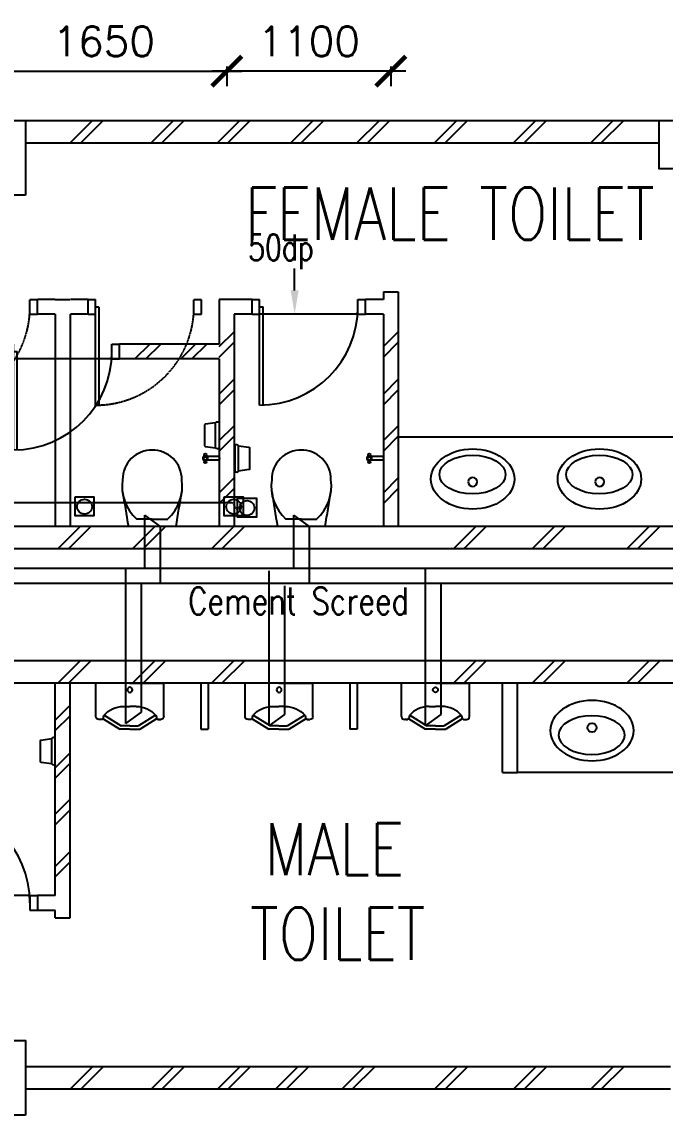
# Model space of a CAD drawing. Header units: feet. Extents: x 1407108 to 2957709, y -1501070 to -681589.
# Drawn here: x 1686311 to 1690625, y -790849 to -783512 of the extents above; entities that cross this region are included whole.
import ezdxf
from ezdxf.enums import TextEntityAlignment as Align

# ---------------------------------------------------------------- set-up
doc = ezdxf.new("R2010")
doc.units = ezdxf.units.FT
doc.header["$LTSCALE"] = 13
doc.header["$MEASUREMENT"] = 0
for name, pattern in [('DASHDOT', [1, 0.5, -0.25, 0, -0.25]), ('DASHED2', [0.375, 0.25, -0.125]), ('DIVIDE', [1.25, 0.5, -0.25, 0, -0.25, 0, -0.25]), ('HIDDEN', [0.375, 0.25, -0.125])]:
    doc.linetypes.add(name, pattern=pattern)
doc.layers.get('0').update_dxf_attribs({"linetype": 'CONTINUOUS'})
for name, color, linetype in [('COL', 3, 'CONTINUOUS'), ('DEMOLISH-WORKS', 8, 'DASHED2'), ('DIM', 7, 'CONTINUOUS'), ('DR', 7, 'CONTINUOUS'), ('FIT', 5, 'CONTINUOUS'), ('FITT', 5, 'CONTINUOUS'), ('H', 1, 'CONTINUOUS'), ('partition', 7, 'CONTINUOUS'), ('PIPE', 5, 'DIVIDE'), ('SANI', 7, 'CONTINUOUS'), ('SP', 220, 'CONTINUOUS'), ('T25', 7, 'CONTINUOUS'), ('TEX', 2, 'CONTINUOUS'), ('txt', 7, 'CONTINUOUS'), ('VP', 100, 'CONTINUOUS'), ('WALL', 2, 'CONTINUOUS')]:
    doc.layers.add(name, color=color, linetype=linetype)
doc.styles.add('ROMANS', font='romans')
doc.styles.get("Standard").update_dxf_attribs({"font": 'ROMANS.SHX'})
doc.dimstyles.new('STANDARD$0', dxfattribs={"dimscale": 0, "dimtxt": 8, "dimasz": 6, "dimexe": 1, "dimexo": 1, "dimgap": 3, "dimtad": 1, "dimdec": 0, "dimlfac": -1, "dimrnd": 1, "dimzin": 0, "dimdsep": 46, "dimtxsty": 'Standard', "dimcen": 0, "dimclrd": 5, "dimclre": 250, "dimadec": 0, "dimazin": 0, "dimtfac": 1, "dimtdec": 4, "dimtofl": 0, "dimtmove": 0, "dimatfit": 3, "dimfxl": 1, "dimtolj": 1, "dimtzin": 0, "dimarcsym": 0})

# ---------------------------------------------------------------- blocks, each defined once
blk = doc.blocks.new('100FT')
at = {"layer": 'PIPE', "linetype": 'Continuous'}
blk.add_circle((0, 0), 50, dxfattribs=at)
blk = doc.blocks.new('A$C7CE3714C')
at = {"layer": 'FIT'}
blk.add_lwpolyline([(0, 0), (126, 0), (126, 126), (0, 126)], close=True, dxfattribs=at)
at = {"layer": 'FIT', "xscale": -1}
blk.add_blockref('100FT', (63, 65.7), dxfattribs=at)
blk = doc.blocks.new('ELLIPSE')
blk.add_circle((0.5, 0.5), 0.5)
blk = doc.blocks.new('BASIN-01')
blk.add_circle((0, 0), 30.3)
for p, xscale, yscale, zscale in [((279.3, -221.4), -559.6811780125836, 404.3346891934725, 559.6811780125837), ((220.2, -179.2), -444.6356025322193, 259.9294430529471, 444.6356025322195)]:
    blk.add_blockref('ELLIPSE', p, dxfattribs=dict(xscale=xscale, yscale=yscale, zscale=zscale))
blk = doc.blocks.new('UR')
at = {"color": 7}
for p, q in [((0, 156.9), (-227.5, 156.9)), ((-227.5, -68.1), (-227.5, 156.9)), ((0, 156.9), (227.5, 156.9)), ((227.5, -68.1), (227.5, 156.9)), ((-43.1, 0), (0, 0)), ((43.1, 0), (0, 0)), ((-172.5, -58.9), (-57.8, -131)), ((172.5, -58.9), (57.8, -131)), ((-190.2, -88.1), (-207.5, -88.1)), ((-179.1, -82.6), (-68.2, -152.4)), ((0, -131), (-57.8, -131)), ((0, -131), (57.8, -131)), ((179.1, -82.6), (68.2, -152.4)), ((190.2, -88.1), (207.5, -88.1)), ((0, -153.1), (-68.2, -153.1)), ((0, -153.1), (68.2, -153.1))]:
    blk.add_line(p, q, dxfattribs=at)
blk.add_circle((-0.5, 111.2), 16.9, dxfattribs=at)
for centre, radius, start, end in [((-42.5, -174.3), 174.5, 90.22098, 139.26228), ((42.5, -174.3), 174.5, 40.73772, 89.77902), ((-207.5, -68.1), 20, 180, 270), ((-114.5, -86.1), 64.8, 158.20448, 175.53503), ((114.5, -86.1), 64.8, 4.46497, 21.79552), ((207.5, -68.1), 20, 270, 0), ((-193.6, -69.9), 18.3, 252.6976, 328.52014), ((193.6, -69.9), 18.3, 211.47986, 287.3024)]:
    blk.add_arc(centre, radius, start, end, dxfattribs=at)
blk = doc.blocks.new('_ARCHTICK')
at = {"color": 0, "linetype": 'ByBlock', "const_width": 0.15}
blk.add_lwpolyline([(-0.5, -0.5), (0.5, 0.5)], dxfattribs=at)
blk = doc.blocks.new('*D541')
at = {"layer": 'DIM', "color": 7, "lineweight": -2, "transparency": 16777216}
for p, q in [((1685935.2, -783842.9), (1687785.2, -783842.9)), ((1686035.2, -783810.4), (1686035.2, -783942.9)), ((1687685.2, -783810.4), (1687685.2, -783942.9))]:
    blk.add_line(p, q, dxfattribs=at)
at = {"layer": 'DIM', "color": 7, "lineweight": -2, "transparency": 16777216, "xscale": 200, "yscale": 200, "zscale": 200, "rotation": 180}
blk.add_blockref('_ARCHTICK', (1686035.2, -783842.9), dxfattribs=at)
at = {"layer": 'DIM', "color": 7, "lineweight": -2, "transparency": 16777216, "xscale": 200, "yscale": 200, "zscale": 200}
blk.add_blockref('_ARCHTICK', (1687685.2, -783842.9), dxfattribs=at)
at = {"layer": 'DIM', "color": 7, "transparency": 16777216, "insert": (1686860.2, -783642.9), "char_height": 200, "attachment_point": 5, "style": 'ROMANS'}
blk.add_mtext('\\A1;1650', dxfattribs=at)
blk = doc.blocks.new('*D542')
at = {"layer": 'DIM', "color": 7, "lineweight": -2, "transparency": 16777216}
for p, q in [((1688885.2, -783842.9), (1687585.2, -783842.9)), ((1687685.2, -783810.4), (1687685.2, -783942.9)), ((1688785.2, -783810.4), (1688785.2, -783942.9))]:
    blk.add_line(p, q, dxfattribs=at)
at = {"layer": 'DIM', "color": 7, "lineweight": -2, "transparency": 16777216, "xscale": 200, "yscale": 200, "zscale": 200, "rotation": 180}
blk.add_blockref('_ARCHTICK', (1687685.2, -783842.9), dxfattribs=at)
at = {"layer": 'DIM', "color": 7, "lineweight": -2, "transparency": 16777216, "xscale": 200, "yscale": 200, "zscale": 200}
blk.add_blockref('_ARCHTICK', (1688785.2, -783842.9), dxfattribs=at)
at = {"layer": 'DIM', "color": 7, "transparency": 16777216, "insert": (1688235.2, -783642.9), "char_height": 200, "attachment_point": 5, "style": 'ROMANS'}
blk.add_mtext('\\A1;1100', dxfattribs=at)
blk = doc.blocks.new('TOILET-NEW')
at = {"layer": 'DEMOLISH-WORKS', "color": 8, "ltscale": 0.7}
for p, q in [((120, 1525), (0, 1525)), ((120, 1425), (120, 1525)), ((120, 1525), (170, 1525)), ((170, 815), (170, 1525)), ((170, 1425), (170, 1525)), ((170, 1475), (195, 1475)), ((195, 815.5), (195, 1475)), ((830, 1425), (830, 1525)), ((830, 1525), (880, 1525)), ((880, 1425), (880, 1525)), ((1220, 1525), (880, 1525)), ((1220, 1425), (1220, 1525)), ((1220, 1525), (1270, 1525)), ((1270, 815), (1270, 1525)), ((1270, 1425), (1270, 1525)), ((1270, 1475), (1295, 1475)), ((1295, 815.5), (1295, 1475)), ((1930, 1425), (1930, 1525)), ((1930, 1525), (1980, 1525)), ((1980, 1425), (1980, 1525)), ((2100, 1525), (1980, 1525)), ((2100, 1525), (2200, 1525)), ((2320, 1525), (2200, 1525)), ((2320, 1425), (2320, 1525)), ((2320, 1525), (2370, 1525)), ((2370, 815), (2370, 1525)), ((2370, 1425), (2370, 1525)), ((2370, 1475), (2395, 1475)), ((2395, 815.5), (2395, 1475)), ((3030, 1425), (3030, 1525)), ((3030, 1525), (3080, 1525)), ((3080, 1425), (3080, 1525)), ((120, 1425), (0, 1425)), ((120, 1425), (170, 1425)), ((830, 1425), (880, 1425)), ((1000, 1425), (880, 1425)), ((1000, 1425), (1000, 0)), ((1100, 1425), (1100, 0)), ((1220, 1425), (1100, 1425)), ((1220, 1425), (1270, 1425)), ((1930, 1425), (1980, 1425)), ((2100, 1425), (1980, 1425)), ((2100, 1425), (2100, 0)), ((2200, 1425), (2200, 0)), ((2320, 1425), (2200, 1425)), ((2320, 1425), (2370, 1425)), ((3030, 1425), (3080, 1425))]:
    blk.add_line(p, q, dxfattribs=at)
for centre in [(170, 1475), (1270, 1475), (2370, 1475)]:
    blk.add_arc(centre, 660, 270, 0, dxfattribs=at)
at = {"layer": 'DR', "color": 1}
for p, q in [((720, 1225), (670, 1225)), ((720, 1125), (720, 1225)), ((1355, 515.5), (1355, 1175)), ((1380, 1175), (1355, 1175)), ((1380, 515), (1380, 1225)), ((1380, 1125), (1380, 1225)), ((1430, 1225), (1380, 1225)), ((1770, 1225), (1820, 1225)), ((1820, 515), (1820, 1225)), ((1820, 1125), (1820, 1225)), ((1820, 1175), (1845, 1175)), ((1845, 515.5), (1845, 1175)), ((2480, 1125), (2480, 1225)), ((2480, 1225), (2530, 1225)), ((670, 1125), (1430, 1125)), ((720, 1125), (670, 1125)), ((1430, 1125), (1380, 1125)), ((2530, 1125), (1770, 1125)), ((1770, 1125), (1820, 1125)), ((2480, 1125), (2530, 1125))]:
    blk.add_line(p, q, dxfattribs=at)
for centre, start, end in [((1380, 1175), 180, 270), ((1820, 1175), 270, 0)]:
    blk.add_arc(centre, 660, start, end, dxfattribs=at)
at = {"layer": 'FITT'}
for p, q in [((5.5, 470), (81.9, 470)), ((5.5, 445), (81.9, 445)), ((89.1, 467.4), (89.1, 474.2)), ((89.1, 440.7), (89.1, 447.5)), ((99.1, 467.4), (99.1, 474.2)), ((99.1, 440.7), (99.1, 447.5)), ((3100.9, 467.4), (3100.9, 474.2)), ((3100.9, 440.7), (3100.9, 447.5)), ((3110.9, 467.4), (3110.9, 474.2)), ((3110.9, 440.7), (3110.9, 447.5)), ((3194.5, 470), (3118.1, 470)), ((3194.5, 445), (3118.1, 445))]:
    blk.add_line(p, q, dxfattribs=at)
for centre, radius in [((94.1, 457.5), 11.1), ((94.1, 481.2), 8.61), ((94.1, 433.7), 8.61), ((3105.9, 457.5), 11.1), ((3105.9, 481.2), 8.61), ((3105.9, 433.7), 8.61)]:
    blk.add_circle(centre, radius, dxfattribs=at)
for centre, radius, start, end in [((8.8, 457.5), 12.9, 104.60355, 255.3286), ((94.1, 457.5), 17.5, 106.7149, 253.21725), ((94.1, 457.5), 17.5, 286.7149, 73.21725), ((3105.9, 457.5), 17.5, 106.78275, 253.2851), ((3105.9, 457.5), 17.5, 286.78275, 73.2851), ((3191.2, 457.5), 12.9, 284.6714, 75.39645)]:
    blk.add_arc(centre, radius, start, end, dxfattribs=at)
at = {"layer": 'SANI', "color": 1}
for points in [[(24.8, 527.7), (25, 697.3, 0.460184), (0, 699.1, 0.460184)], [(0, 699.1), (0, 525.8, 0.460184), (25, 527.7)], [(25, 697.3), (94.7, 687.3, -0.373687), (99, 682.4), (98.8, 542.3, -0.373687), (94.5, 537.4), (24.8, 527.6)], [(3175, 697.3), (3105.3, 687.3, 0.373687), (3101, 682.4), (3101.2, 542.3, 0.373687), (3105.5, 537.4), (3175.2, 527.6)], [(3175.2, 527.7), (3175, 697.3, -0.460184), (3200, 699.1, -0.460184)], [(3200, 699.1), (3200, 525.8, -0.460184), (3175, 527.7)]]:
    blk.add_lwpolyline(points, format="xyb", dxfattribs=at)
at = {"layer": 'WALL', "linetype": 'Continuous'}
for p, q in [((670, 1225), (0, 1225)), ((670, 1125), (670, 1225)), ((1770, 1225), (1430, 1225)), ((1430, 1125), (1430, 1225)), ((1770, 1125), (1770, 1225)), ((3200, 1225), (2530, 1225)), ((2530, 1125), (2530, 1225)), ((670, 1125), (0, 1125)), ((1550, 1125), (1430, 1125)), ((1770, 1125), (1650, 1125)), ((3200, 1125), (2530, 1125))]:
    blk.add_line(p, q, dxfattribs=at)
at = {"layer": 'WALL'}
for p, q in [((1550, 1125), (1550, 0)), ((1650, 1125), (1650, 0))]:
    blk.add_line(p, q, dxfattribs=at)

msp = doc.modelspace()

# ---------------------------------------------------------------- linework, layer by layer
at = {"layer": 'COL'}
for points in [[(1686335.2, -784674.1), (1685585.2, -784674.1), (1685585.2, -784174.1), (1686335.2, -784174.1)], [(1691335.2, -784499.1), (1690585.2, -784499.1), (1690585.2, -784174.1), (1691335.2, -784174.1)], [(1686335.2, -790849.1), (1685585.2, -790849.1), (1685585.2, -790349.1), (1686335.2, -790349.1)]]:
    msp.add_lwpolyline(points, close=True, dxfattribs=at)
at = {"layer": 'DR', "color": 1}
for p, q in [((1687855.2, -785474.1), (1687855.2, -785374.1)), ((1687855.2, -785374.1), (1687905.2, -785374.1)), ((1687905.2, -786084.1), (1687905.2, -785374.1)), ((1687905.2, -785474.1), (1687905.2, -785374.1)), ((1688565.2, -785474.1), (1688565.2, -785374.1)), ((1688565.2, -785374.1), (1688615.2, -785374.1)), ((1688615.2, -785474.1), (1688615.2, -785374.1)), ((1687905.2, -785424.1), (1687930.2, -785424.1)), ((1687930.2, -786083.6), (1687930.2, -785424.1)), ((1687855.2, -785474.1), (1687905.2, -785474.1)), ((1688565.2, -785474.1), (1687905.2, -785474.1)), ((1688565.2, -785474.1), (1688615.2, -785474.1)), ((1686365.2, -789374.1), (1685705.2, -789374.1)), ((1686365.2, -789374.1), (1686365.2, -789474.1)), ((1686365.2, -789374.1), (1686415.2, -789374.1)), ((1686415.2, -789374.1), (1686415.2, -789474.1)), ((1686365.2, -789474.1), (1686415.2, -789474.1))]:
    msp.add_line(p, q, dxfattribs=at)
for centre, start, end in [((1687905.2, -785424.1), 270, 0), ((1685705.2, -789424.1), 0, 90)]:
    msp.add_arc(centre, 660, start, end, dxfattribs=at)
at = {"layer": 'FITT'}
for p, q in [((1688636.1, -786431.7), (1688636.1, -786424.9)), ((1688646.1, -786431.7), (1688646.1, -786424.9)), ((1688636.1, -786458.4), (1688636.1, -786451.6)), ((1688646.1, -786458.4), (1688646.1, -786451.6)), ((1688729.7, -786429.1), (1688653.4, -786429.1)), ((1688729.7, -786454.1), (1688653.4, -786454.1))]:
    msp.add_line(p, q, dxfattribs=at)
for centre, radius in [((1688641.1, -786417.9), 8.61), ((1688641.1, -786441.6), 11.1), ((1688641.1, -786465.4), 8.61)]:
    msp.add_circle(centre, radius, dxfattribs=at)
for centre, radius, start, end in [((1688641.1, -786441.6), 17.5, 106.78275, 253.2851), ((1688641.1, -786441.6), 17.5, 286.78275, 73.2851), ((1688726.5, -786441.6), 12.9, 284.6714, 75.39645)]:
    msp.add_arc(centre, radius, start, end, dxfattribs=at)
at = {"layer": 'H'}
for p, q in [((1686635.7, -784324.1), (1686785.7, -784174.1)), ((1686706.4, -784324.1), (1686856.4, -784174.1)), ((1687178.3, -784324.1), (1687328.3, -784174.1)), ((1687249, -784324.1), (1687399, -784174.1)), ((1687622.4, -784324.1), (1687772.4, -784174.1)), ((1687693.1, -784324.1), (1687843.1, -784174.1)), ((1688114.3, -784324.1), (1688264.3, -784174.1)), ((1688185.1, -784324.1), (1688335.1, -784174.1)), ((1688558.4, -784324.1), (1688708.4, -784174.1)), ((1688629.1, -784324.1), (1688779.1, -784174.1)), ((1689079.2, -784324.1), (1689229.2, -784174.1)), ((1689149.9, -784324.1), (1689299.9, -784174.1)), ((1689608.7, -784324.1), (1689758.7, -784174.1)), ((1689679.4, -784324.1), (1689829.4, -784174.1)), ((1690126.3, -784324.1), (1690276.3, -784174.1)), ((1690197, -784324.1), (1690347, -784174.1)), ((1687635.2, -785691), (1687735.2, -785591)), ((1688735.2, -785691), (1688835.2, -785591)), ((1687068.1, -785774.1), (1687168.1, -785674.1)), ((1687142.3, -785774.1), (1687242.3, -785674.1)), ((1687376.4, -785774.1), (1687476.4, -785674.1)), ((1687450.7, -785774.1), (1687550.7, -785674.1)), ((1687635.2, -785761.7), (1687735.2, -785661.7)), ((1688735.2, -785761.7), (1688835.2, -785661.7)), ((1687635.2, -786010.5), (1687735.2, -785910.5)), ((1688735.2, -786010.5), (1688835.2, -785910.5)), ((1687635.2, -786081.2), (1687735.2, -785981.2)), ((1688735.2, -786081.2), (1688835.2, -785981.2)), ((1687635.2, -786322.3), (1687735.2, -786222.3)), ((1688735.2, -786322.3), (1688835.2, -786222.3)), ((1687635.2, -786393), (1687735.2, -786293)), ((1688735.2, -786393), (1688835.2, -786293)), ((1687635.2, -786672.6), (1687735.2, -786572.6)), ((1687635.2, -786743.3), (1687735.2, -786643.3)), ((1688735.2, -786672.6), (1688835.2, -786572.6)), ((1688735.2, -786743.3), (1688835.2, -786643.3)), ((1686552.3, -787049.1), (1686702.3, -786899.1)), ((1686623, -787049.1), (1686773, -786899.1)), ((1687052.9, -787049.1), (1687202.9, -786899.1)), ((1687123.6, -787049.1), (1687273.6, -786899.1)), ((1687582.4, -787049.1), (1687732.4, -786899.1)), ((1687653.1, -787049.1), (1687803.1, -786899.1)), ((1689204.7, -787049.1), (1689354.7, -786899.1)), ((1689275.4, -787049.1), (1689425.4, -786899.1)), ((1689734.1, -787049.1), (1689884.1, -786899.1)), ((1689804.8, -787049.1), (1689954.8, -786899.1)), ((1690369, -787049.1), (1690519, -786899.1)), ((1690439.7, -787049.1), (1690589.7, -786899.1)), ((1686552.3, -787949.1), (1686702.3, -787799.1)), ((1686623, -787949.1), (1686773, -787799.1)), ((1687052.9, -787949.1), (1687202.9, -787799.1)), ((1687123.6, -787949.1), (1687273.6, -787799.1)), ((1687582.4, -787949.1), (1687732.4, -787799.1)), ((1687653.1, -787949.1), (1687803.1, -787799.1)), ((1689204.7, -787949.1), (1689354.7, -787799.1)), ((1689275.4, -787949.1), (1689425.4, -787799.1)), ((1689734.1, -787949.1), (1689884.1, -787799.1)), ((1689804.8, -787949.1), (1689954.8, -787799.1)), ((1690369, -787949.1), (1690519, -787799.1)), ((1690439.7, -787949.1), (1690589.7, -787799.1)), ((1686535.2, -788197.7), (1686635.2, -788097.7)), ((1686535.2, -788268.4), (1686635.2, -788168.4)), ((1686535.2, -788517.2), (1686635.2, -788417.2)), ((1686535.2, -788587.9), (1686635.2, -788487.9)), ((1686535.2, -788829), (1686635.2, -788729)), ((1686535.2, -788899.8), (1686635.2, -788799.8)), ((1686535.2, -789179.3), (1686635.2, -789079.3)), ((1686535.2, -789250.1), (1686635.2, -789150.1)), ((1686635.7, -790674.1), (1686785.7, -790524.1)), ((1686706.4, -790674.1), (1686856.4, -790524.1)), ((1687178.3, -790674.1), (1687328.3, -790524.1)), ((1687249, -790674.1), (1687399, -790524.1)), ((1687622.4, -790674.1), (1687772.4, -790524.1)), ((1687693.1, -790674.1), (1687843.1, -790524.1)), ((1688012.3, -790674.1), (1688162.3, -790524.1)), ((1688083, -790674.1), (1688233, -790524.1)), ((1688456.4, -790674.1), (1688606.4, -790524.1)), ((1688527.1, -790674.1), (1688677.1, -790524.1)), ((1689079.2, -790674.1), (1689229.2, -790524.1)), ((1689149.9, -790674.1), (1689299.9, -790524.1)), ((1689608.7, -790674.1), (1689758.7, -790524.1)), ((1689679.4, -790674.1), (1689829.4, -790524.1)), ((1690126.3, -790674.1), (1690276.3, -790524.1)), ((1690197, -790674.1), (1690347, -790524.1))]:
    msp.add_line(p, q, dxfattribs=at)
at = {"layer": 'partition'}
for p, q in [((1692385.2, -786299.1), (1688835.2, -786299.1)), ((1692385.2, -788549.1), (1689635.2, -788549.1))]:
    msp.add_line(p, q, dxfattribs=at)
at = {"layer": 'SANI', "color": 1}
msp.add_line((1688140.3, -785314.1), (1688140.3, -785167.8), dxfattribs=at)
at = {"layer": 'SANI'}
for p, q in [((1686995.4, -786850.2), (1686995.4, -786850.2)), ((1687185.4, -786850.2), (1687079.9, -786850.2)), ((1687184.5, -786850.2), (1687290, -786850.2)), ((1687374.5, -786850.2), (1687374.5, -786850.2)), ((1687995.4, -786850.2), (1687995.4, -786850.2)), ((1688185.4, -786850.2), (1688079.9, -786850.2)), ((1688184.5, -786850.2), (1688290, -786850.2)), ((1688374.5, -786850.2), (1688374.5, -786850.2)), ((1687344.8, -786897.9), (1687025.1, -786897.9)), ((1688344.8, -786897.9), (1688025.1, -786897.9))]:
    msp.add_line(p, q, dxfattribs=at)
at = {"layer": 'SANI', "color": 7}
for p, q in [((1687510.2, -787949.1), (1687510.2, -788258.3)), ((1687560.2, -787949.1), (1687560.2, -788258.3)), ((1688510.2, -787949.1), (1688510.2, -788258.3)), ((1688560.2, -787949.1), (1688560.2, -788258.3)), ((1687510.2, -788258.3), (1687560.2, -788258.3)), ((1688560.2, -788258.3), (1688510.2, -788258.3))]:
    msp.add_line(p, q, dxfattribs=at)
at = {"layer": 'SANI', "color": 1}
for points in [[(1687763.9, -786526.4), (1687764.2, -786356.8, 0.460184), (1687739.2, -786355, 0.460184)], [(1687739.2, -786355), (1687739.2, -786528.2, 0.460184), (1687764.2, -786526.4)], [(1687764.2, -786356.8), (1687833.9, -786366.7, -0.373687), (1687838.2, -786371.7), (1687838, -786511.8, -0.373687), (1687833.7, -786516.7), (1687763.9, -786526.5)], [(1686510.2, -788491.4), (1686440.5, -788481.5, -0.373687), (1686436.3, -788476.5), (1686436.4, -788336.4, -0.373687), (1686440.8, -788331.5), (1686510.5, -788321.7)], [(1686535.2, -788493.2), (1686535.2, -788320, 0.460184), (1686510.2, -788321.8)], [(1686510.5, -788321.8), (1686510.2, -788491.4, 0.565426), (1686538.4, -788488.8, 0.460184)]]:
    msp.add_lwpolyline(points, format="xyb", dxfattribs=at)
at = {"layer": 'SANI'}
for centre, radius, start, end in [((1687183.7, -786582.9), 197.4, 88.97321, 180.48306), ((1687186.2, -786582.9), 197.4, 359.51694, 91.02679), ((1688183.7, -786582.9), 197.4, 88.97321, 180.48306), ((1688186.2, -786582.9), 197.4, 359.51694, 91.02679), ((1687279.8, -786627.6), 296.7, 171.65588, 228.23122), ((1687090.1, -786627.6), 296.7, 311.76878, 8.34412), ((1688279.8, -786627.6), 296.7, 171.65588, 228.23122), ((1688090.1, -786627.6), 296.7, 311.76878, 8.34412), ((1710954.6, -782823.3), 24273.9, 189.10107, 189.66319), ((1663415.3, -782823.3), 24273.9, 350.33681, 350.89893), ((1711954.6, -782823.3), 24273.9, 189.10107, 189.66319), ((1664415.3, -782823.3), 24273.9, 350.33681, 350.89893)]:
    msp.add_arc(centre, radius, start, end, dxfattribs=at)
at = {"layer": 'SANI', "color": 1}
msp.add_solid([(1688113.7, -785314.1), (1688167, -785314.1), (1688140.3, -785474.1)], dxfattribs=at)
at = {"layer": 'SP'}
for p, q in [((1687133.6, -786823.3), (1687133.6, -787180.8)), ((1688133.6, -786823.3), (1688133.6, -787180.8)), ((1693834.6, -787180.8), (1680207.9, -787180.8)), ((1687007.3, -788220.6), (1687007.3, -787180.8)), ((1687968.6, -788235.8), (1687968.6, -787196)), ((1689018.6, -788235.8), (1689018.6, -787180.8))]:
    msp.add_line(p, q, dxfattribs=at)
at = {"layer": 'VP', "linetype": 'HIDDEN'}
for p, q in [((1680161.8, -786737.9), (1687722.2, -786737.9)), ((1687238.7, -786898.2), (1687238.7, -787280.8)), ((1688238.7, -786898.2), (1688238.7, -787280.8)), ((1693939.7, -787280.8), (1680204.2, -787280.8)), ((1687112.5, -788145.7), (1687112.5, -787280.8)), ((1688073.8, -788160.9), (1688073.8, -787296)), ((1689123.8, -788160.9), (1689123.8, -787280.8))]:
    msp.add_line(p, q, dxfattribs=at)
at = {"layer": 'VP', "linetype": 'DASHDOT'}
msp.add_line((1687757.9, -786787.9), (1687722.2, -786737.9), dxfattribs=at)
at = {"layer": 'VP'}
for p, q in [((1687133.6, -786823.3), (1687238.7, -786898.2)), ((1688133.6, -786823.3), (1688238.7, -786898.2)), ((1687007.3, -788220.6), (1687112.5, -788145.7)), ((1687968.6, -788235.8), (1688073.8, -788160.9)), ((1689018.6, -788235.8), (1689123.8, -788160.9))]:
    msp.add_line(p, q, dxfattribs=at)
at = {"layer": 'WALL'}
for p, q in [((1686335.2, -784174.1), (1690585.2, -784174.1)), ((1686335.2, -784324.1), (1690585.2, -784324.1)), ((1688735.2, -785324.1), (1688735.2, -785374.1)), ((1688735.2, -785324.1), (1688835.2, -785324.1)), ((1688835.2, -785324.1), (1688835.2, -786899.1)), ((1687635.2, -785374.1), (1687635.2, -785674.1)), ((1687855.2, -785374.1), (1687635.2, -785374.1)), ((1688735.2, -785374.1), (1688615.2, -785374.1)), ((1687735.2, -785474.1), (1687735.2, -786899.1)), ((1687855.2, -785474.1), (1687735.2, -785474.1)), ((1688735.2, -785474.1), (1688615.2, -785474.1)), ((1688735.2, -785474.1), (1688735.2, -786899.1)), ((1687635.2, -785774.1), (1687635.2, -786899.1)), ((1692385.2, -786899.1), (1680035.2, -786899.1)), ((1692535.2, -787049.1), (1679885.2, -787049.1)), ((1692535.2, -787799.1), (1679885.2, -787799.1)), ((1692385.2, -787949.1), (1684460.2, -787949.1)), ((1686535.2, -789374.1), (1686535.2, -787949.1)), ((1686635.2, -789524.1), (1686635.2, -787949.1)), ((1689535.2, -788549.1), (1689535.2, -787949.1)), ((1689635.2, -788549.1), (1689635.2, -787949.1)), ((1689535.2, -788549.1), (1689635.2, -788549.1)), ((1686535.2, -789374.1), (1686415.2, -789374.1)), ((1686415.2, -789474.1), (1686535.2, -789474.1)), ((1686535.2, -789524.1), (1686535.2, -789474.1)), ((1686535.2, -789524.1), (1686635.2, -789524.1)), ((1690660.2, -790524.1), (1686335.2, -790524.1)), ((1690660.2, -790674.1), (1686335.2, -790674.1))]:
    msp.add_line(p, q, dxfattribs=at)

# ---------------------------------------------------------------- block references
at = {"layer": 'SANI', "xscale": -1, "rotation": 180}
for p in [(1689335.2, -786599.1), (1690185.2, -786599.1)]:
    msp.add_blockref('BASIN-01', p, dxfattribs=at)
at = {"layer": 'SANI'}
msp.add_blockref('BASIN-01', (1690135.2, -788249.1), dxfattribs=at)
at = {"layer": 'T25', "xscale": -1, "rotation": 180}
for p in [(1686668.3, -786699.9), (1686668.3, -786699.9), (1687668.3, -786699.9), (1687757.9, -786709.4)]:
    msp.add_blockref('A$C7CE3714C', p, dxfattribs=at)
at = {"layer": 'WALL', "color": 7, "linetype": 'Continuous'}
msp.add_blockref('TOILET-NEW', (1684435.2, -786899.1), dxfattribs=at)
at = {"layer": 'WALL', "xscale": -1}
for p in [(1687035.2, -788106), (1688035.2, -788106)]:
    msp.add_blockref('UR', p, dxfattribs=at)
at = {"layer": 'WALL'}
msp.add_blockref('UR', (1689085.2, -788106), dxfattribs=at)

# ---------------------------------------------------------------- texts
at = {"layer": 'TEX', "color": 1, "ltscale": 0.5, "style": 'ROMANS', "width": 0.75}
msp.add_text('50dp', height=175, dxfattribs=at).set_placement((1687829.2, -785113.2))
at = {"layer": 'txt', "color": 3, "ltscale": 10, "style": 'ROMANS', "width": 0.8}
for s, p in [('FEMALE TOILET', (1689181.1, -784798.8, 3887.4)), ('MALE', (1688406.3, -789063.7, 3887.4)), ('TOILET', (1688429.1, -789631, 3887.4))]:
    msp.add_text(s, height=350, dxfattribs=at).set_placement(p, align=Align.MIDDLE)
at = {"layer": 'WALL', "color": 7, "style": 'ROMANS', "width": 0.8}
msp.add_text('Cement Screed', height=180, dxfattribs=at).set_placement((1687426.1, -787488.2))

# ---------------------------------------------------------------- dimensions: what is measured, and where the dimension line sits
at = {"layer": 'DIM'}
dim = msp.add_linear_dim(base=(1687685.2, -783842.9), p1=(1686035.2, -783710.4), p2=(1687685.2, -783710.4), angle=180, dimstyle='STANDARD$0', override={"dimscale": 100, "dimtxt": 2, "dimasz": 2, "dimgap": 1, "dimtxsty": 'ROMANS', "dimblk": 'ARCHTICK', "dimdle": 1, "dimclrd": 7, "dimclre": 7, "dimclrt": 7, "dimtdec": 0, "dimtmove": 2}, dxfattribs=at)
dim.commit()
dim.dimension.update_dxf_attribs({"geometry": '*D541', "text_midpoint": (1686860.2, -783642.9)})
dim = msp.add_linear_dim(base=(1687685.2, -783842.9), p1=(1688785.2, -783710.4), p2=(1687685.2, -783710.4), dimstyle='STANDARD$0', override={"dimscale": 100, "dimtxt": 2, "dimasz": 2, "dimgap": 1, "dimtxsty": 'ROMANS', "dimblk": 'ARCHTICK', "dimdle": 1, "dimclrd": 7, "dimclre": 7, "dimclrt": 7, "dimtdec": 0, "dimtmove": 2}, dxfattribs=at)
dim.commit()
dim.dimension.update_dxf_attribs({"geometry": '*D542', "text_midpoint": (1688235.2, -783642.9)})

doc.saveas('drawing.dxf')
